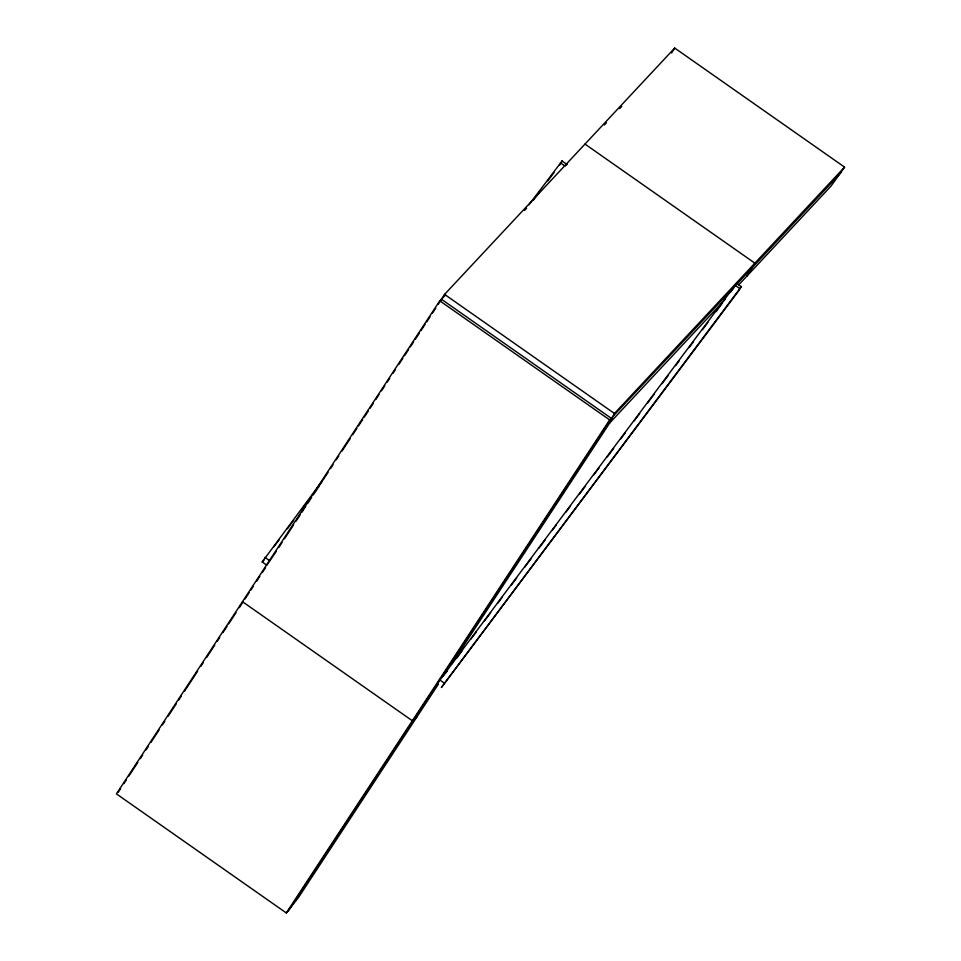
<?xml version="1.0" encoding="UTF-8"?>
<svg xmlns="http://www.w3.org/2000/svg" width="961" height="961" viewBox="0 0 961 961"><rect width="100%" height="100%" fill="white"/><g stroke="black" fill="none" stroke-linecap="round" stroke-linejoin="round"><path stroke-width="1.44" d="M273.212 555.89L266.846 565.2L262.197 561.933L324.241 478.266M561.152 162.841L562.197 160.835L528.946 204.789M566.594 164.751L566.846 164.091L565.02 166.061L560.371 162.805M735.129 286.006L736.715 283.183L436.714 684.28L437.976 683.043M741.315 286.654L441.363 687.535L738.577 290.943L741.315 286.654L736.667 283.399M451.598 664.027L609.658 423.02L614.451 413.482L844.575 167.13L674.706 48.05L444.571 294.39L438.24 304.325M671.655 52.963L674.706 48.05M746.745 276.263L754.878 263.158L584.997 144.078M738.565 285.033L831.145 185.929L844.575 167.13M445.628 294.919L439.766 300.817L116.425 793.87L286.294 912.95L298.439 897.574L438.432 684.112M118.179 792.357L120.642 788.621M123.909 783.623L126.371 779.876M128.822 776.14L137.819 762.409M140.282 758.661L142.733 754.926M146.012 749.928L148.462 746.18M150.925 742.445L159.106 729.964M162.373 724.966L164.836 721.23M168.103 716.233L176.295 703.752M178.746 700.016L181.197 696.269M184.476 691.271L197.57 671.307M200.849 666.309L203.3 662.573M206.567 657.576L214.759 645.095M217.21 641.359L219.673 637.611M222.94 632.614L227.036 626.38M228.67 623.881L236.034 612.65M239.313 607.664L243.397 601.418M245.043 598.919L249.151 592.649M250.797 590.138L253.26 586.378M256.551 581.369L259.842 576.36M262.305 572.588L265.596 567.579M273.813 555.038L276.287 551.278M278.75 547.518L282.041 542.509M284.504 538.749L293.549 524.958M296.012 521.198L300.12 514.928M301.766 512.417L305.874 506.159M307.52 503.648L311.64 497.378M313.274 494.867L316.565 489.858M319.028 486.098L322.319 481.077M324.794 477.317L328.073 472.307M330.548 468.548L333.011 464.788M336.302 459.766L338.765 456.007M342.056 450.997L350.272 438.456M352.735 434.696L356.855 428.426M358.489 425.927L362.609 419.657M364.255 417.146L368.363 410.876M370.009 408.377L373.288 403.356M375.763 399.596L379.042 394.587M381.517 390.827L384.808 385.805M387.271 382.046L389.734 378.286M393.025 373.276L395.488 369.517M398.779 364.495L402.887 358.225M404.533 355.726L408.641 349.456M410.287 346.945L413.578 341.936M415.224 339.425L419.332 333.155M420.978 330.644L425.086 324.386M426.732 321.875L430.023 316.866M432.486 313.094L435.777 308.085M286.294 912.95L609.646 419.897L733.375 287.819M288.06 911.448L611.4 418.395L441.531 299.315M445.844 672.82L447.49 670.31L443.033 676.316M559.41 165.34L560.011 164.523M273.897 546.773L279.279 539.577M287.363 528.778L293.646 520.381M301.73 509.594L308.013 501.198M315.196 491.6L318.788 486.795M533.379 200.128L539.662 191.732M547.734 180.944L554.029 172.548M456.499 658.321L461.881 651.126M470.866 639.125L476.248 631.93M484.332 621.13L490.615 612.746M497.798 603.148L502.291 597.141M511.264 585.153L516.658 577.957M524.73 567.158L531.025 558.761M539.097 547.974L545.392 539.577M552.563 529.979L556.155 525.174M566.041 511.985L570.522 505.991M579.507 493.99L584.889 486.795M593.874 474.806L599.256 467.611M607.34 456.811L613.623 448.415M620.806 438.817L625.299 432.822M634.272 420.822L639.654 413.626M647.738 402.839L654.021 394.442M662.105 383.643L668.388 375.246M675.571 365.648L679.163 360.855M689.037 347.666L693.53 341.66M702.503 329.671L707.897 322.476M715.981 311.676L722.264 303.28M730.336 292.48L733.928 287.687M263.446 560.707L264.023 559.963M262.954 561.308L262.197 561.933M524.55 210.435L526.604 208.237M604.373 124.978L606.415 122.804M619.665 108.617L621.707 106.431M737.483 283.435L841.524 172.055M609.658 423.02L725.267 299.267M417.026 716.75L412.341 720.762L242.46 601.682M562.149 161.064L566.798 164.319M734.889 285.153L739.538 288.408M444.571 294.39L614.451 413.482M439.766 300.817L609.646 419.897M264.984 557.428L269.621 560.683M439.501 679.763L444.15 683.031"/></g></svg>
